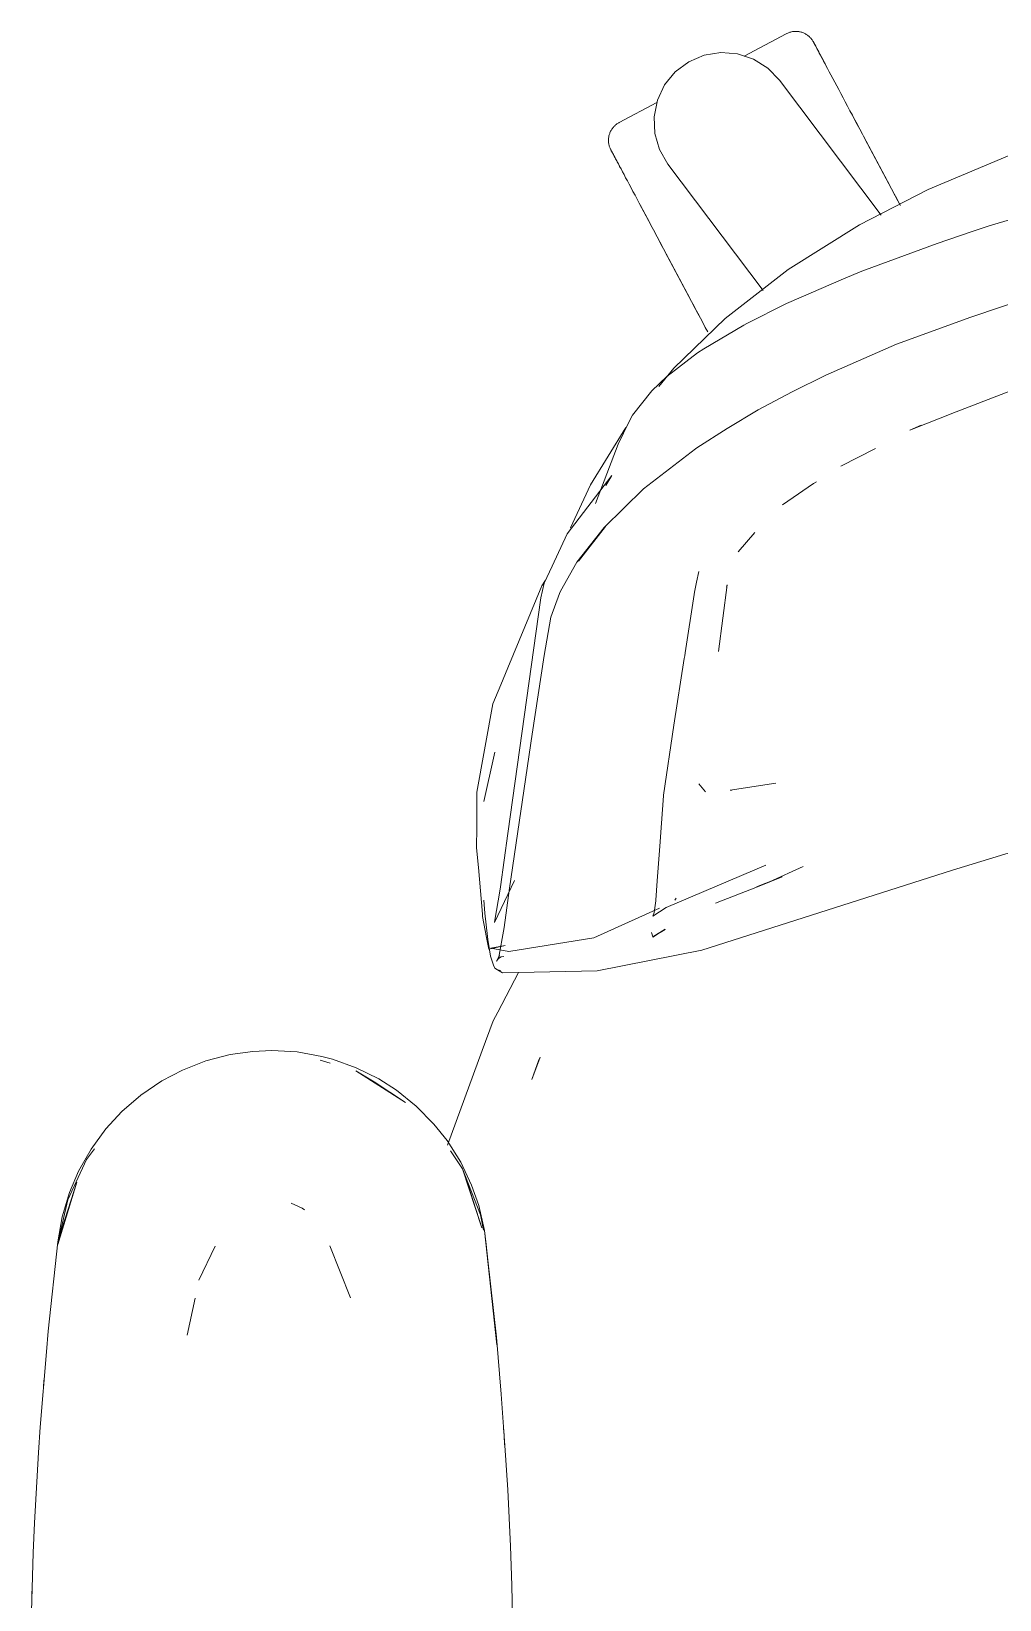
# Model space of a CAD drawing. Header units: millimetres. Extents: x 155927 to 317870, y -36033 to 97293.
# Drawn here: x 170503.6 to 170697.7, y 18467.3 to 18781.7 of the extents above; entities that cross this region are included whole.
import ezdxf

# ---------------------------------------------------------------- set-up
doc = ezdxf.new("R2010")
doc.units = ezdxf.units.MM
doc.header["$MEASUREMENT"] = 0
doc.layers.add('G-IMPT', color=8, linetype='CONTINUOUS', lineweight=9)
doc.layers.add('I-FURN', color=8, linetype='CONTINUOUS', lineweight=9)

msp = doc.modelspace()

# ---------------------------------------------------------------- linework, layer by layer
at = {"layer": 'G-IMPT'}
for p, q in [((170701.36, 18757.53), (170683.39, 18750.01)), ((170695.61, 18742.74), (170726.44, 18751.68)), ((170683.39, 18750.01), (170669.61, 18742.92)), ((170669.61, 18742.92), (170655.32, 18733.94)), ((170695.61, 18742.74), (170692, 18741.54)), ((170685.18, 18739.2), (170670.11, 18733.6)), ((170685.18, 18739.2), (170692, 18741.54)), ((170655.32, 18733.94), (170642.71, 18724.14)), ((170666.43, 18732.12), (170670.11, 18733.6)), ((170655.47, 18727.35), (170666.43, 18732.12)), ((170647.02, 18723.13), (170655.03, 18727.13)), ((170655.47, 18727.35), (170655.03, 18727.13)), ((170691.96, 18724.43), (170706.88, 18729.44)), ((170632.42, 18714.18), (170642.71, 18724.14)), ((170691.96, 18724.43), (170677.08, 18718.97)), ((170646.42, 18722.82), (170638.42, 18718.09)), ((170647.02, 18723.13), (170646.42, 18722.82)), ((170631, 18712.51), (170637.13, 18717.23)), ((170637.13, 18717.23), (170638.42, 18718.09)), ((170677.08, 18718.97), (170662.86, 18712.79)), ((170632.42, 18714.18), (170629.42, 18710.51)), ((170627.98, 18709.62), (170631, 18712.51)), ((170656.13, 18709.41), (170662.86, 18712.79)), ((170708.22, 18712.84), (170690.77, 18706.13)), ((170624.11, 18704.75), (170627.98, 18709.62)), ((170656.13, 18709.41), (170649.34, 18705.84)), ((170624.11, 18704.75), (170623.5, 18703.62)), ((170643.11, 18702.07), (170649.34, 18705.84)), ((170689.04, 18705.46), (170679.72, 18701.74)), ((170690.77, 18706.13), (170689.04, 18705.46)), ((170615.68, 18690.81), (170622.81, 18702.26)), ((170623.5, 18703.62), (170622.33, 18701.18)), ((170643.11, 18702.07), (170637.01, 18698.19)), ((170679.72, 18701.74), (170681.96, 18702.74)), ((170616.74, 18687.04), (170621.25, 18698.95)), ((170622.33, 18701.18), (170621.25, 18698.95)), ((170637.01, 18698.19), (170636.75, 18698.02)), ((170626.32, 18690), (170636.75, 18698.02)), ((170665.88, 18694.57), (170672.85, 18698.11)), ((170619.98, 18692.7), (170611.04, 18681)), ((170619.98, 18692.7), (170618.81, 18690.67)), ((170611.7, 18682.18), (170615.68, 18690.81)), ((170626.32, 18690), (170618.42, 18682.26)), ((170655.27, 18687.54), (170660.4, 18691.04)), ((170660.4, 18691.04), (170660.98, 18691.43)), ((170655.27, 18687.54), (170654.17, 18686.79)), ((170618.72, 18682.47), (170613.33, 18675.52)), ((170618.72, 18682.47), (170615.92, 18678.9)), ((170608, 18674.47), (170611.04, 18681)), ((170613, 18675.3), (170618.42, 18682.26)), ((170648.64, 18681.27), (170645.3, 18677.36)), ((170613.33, 18675.52), (170615.92, 18678.9)), ((170608, 18674.47), (170606.43, 18671.11)), ((170613, 18675.3), (170609.71, 18669.46)), ((170637.44, 18673.46), (170636.98, 18671.29)), ((170605.94, 18670.55), (170599.15, 18654.1)), ((170605.78, 18668.12), (170606.43, 18671.11)), ((170606.71, 18671.72), (170605.94, 18670.55)), ((170636.98, 18671.29), (170636.56, 18669.31)), ((170641.36, 18657.41), (170643.14, 18670.77)), ((170643.14, 18670.77), (170642.99, 18670.3)), ((170599.11, 18620.9), (170605.78, 18668.12)), ((170607.74, 18664.25), (170609.5, 18669.04)), ((170609.71, 18669.46), (170609.5, 18669.04)), ((170634.68, 18657.12), (170636.48, 18668.84)), ((170636.48, 18668.84), (170636.56, 18669.31)), ((170607.74, 18664.25), (170606.44, 18656.58)), ((170604.05, 18640.81), (170606.44, 18656.58)), ((170632.39, 18642.64), (170634.5, 18656)), ((170634.5, 18656), (170634.59, 18656.51)), ((170634.68, 18657.12), (170634.59, 18656.51)), ((170599.15, 18654.1), (170597.76, 18650.73)), ((170596.16, 18646.88), (170597.76, 18650.73)), ((170592.92, 18629.18), (170596.16, 18646.88)), ((170632.39, 18642.64), (170630.36, 18628.57)), ((170599.5, 18609.94), (170604.05, 18640.81)), ((170594.33, 18627.32), (170596.38, 18636.62)), ((170596.38, 18636.62), (170596.53, 18637.2)), ((170592.92, 18629.18), (170592.9, 18622.21)), ((170638.74, 18629.23), (170637.46, 18630.87)), ((170643.69, 18629.58), (170652.85, 18630.98)), ((170643.69, 18629.58), (170644.03, 18629.63)), ((170630.35, 18628.49), (170629.73, 18620.25)), ((170630.35, 18628.49), (170630.36, 18628.57)), ((170718.25, 18622.72), (170688.27, 18613.54)), ((170592.9, 18622.21), (170592.89, 18618.04)), ((170599.11, 18620.9), (170597.67, 18610.24)), ((170629.73, 18620.25), (170629.66, 18619.26)), ((170593.24, 18614.09), (170592.89, 18618.04)), ((170629.66, 18619.26), (170629.1, 18611.4)), ((170594.04, 18604.76), (170593.24, 18614.09)), ((170630.88, 18606.09), (170650.85, 18614.53)), ((170688.27, 18613.54), (170638.03, 18597.55)), ((170651.6, 18611.25), (170658.31, 18614.3)), ((170596.48, 18603.05), (170600.47, 18611.46)), ((170597.45, 18608.94), (170597.67, 18610.24)), ((170629.1, 18611.4), (170628.8, 18607.53)), ((170649.22, 18610.23), (170640.75, 18606.97)), ((170654.12, 18612.25), (170649.01, 18610.22)), ((170649.01, 18610.22), (170653.05, 18611.82)), ((170649.22, 18610.23), (170654.12, 18612.25)), ((170594.56, 18604.93), (170594.35, 18607.52)), ((170597.45, 18608.94), (170596.62, 18603.92)), ((170598.38, 18602.08), (170599.5, 18609.94)), ((170628.8, 18607.44), (170628.5, 18605.06)), ((170628.8, 18607.44), (170628.8, 18607.53)), ((170632.59, 18607.54), (170632.87, 18607.98)), ((170594.04, 18604.76), (170594.08, 18604.29)), ((170594.08, 18604.29), (170594.89, 18600.04)), ((170595.08, 18600.24), (170594.56, 18604.93)), ((170596.48, 18603.05), (170596.62, 18603.92)), ((170616.38, 18599.98), (170629.56, 18605.97)), ((170628.21, 18604.33), (170630.88, 18606.09)), ((170628.49, 18605.05), (170628.21, 18604.33)), ((170628.49, 18605.05), (170628.5, 18605.06)), ((170597.28, 18595.82), (170598.38, 18602.08)), ((170627.91, 18601.06), (170628.18, 18600.19)), ((170630.67, 18601.71), (170628.18, 18600.19)), ((170628.18, 18600.19), (170630.65, 18601.68)), ((170628.2, 18600.13), (170630.67, 18601.71)), ((170594.89, 18600.04), (170595.34, 18597.72)), ((170595.15, 18599.63), (170595.08, 18600.24)), ((170595.15, 18599.63), (170595.69, 18596.35)), ((170598.62, 18598.44), (170595.34, 18597.72)), ((170598.62, 18598.44), (170595.75, 18597.95)), ((170595.75, 18597.95), (170599.33, 18597.27)), ((170616.38, 18599.98), (170599.33, 18597.27)), ((170617.08, 18593.35), (170638.03, 18597.55)), ((170628.2, 18600.13), (170628.18, 18600.19)), ((170596.24, 18594.49), (170595.69, 18596.35)), ((170596.24, 18594.49), (170596.56, 18593.95)), ((170597.45, 18596.44), (170596.89, 18595.34)), ((170597.28, 18595.84), (170596.89, 18595.34)), ((170597.45, 18596.44), (170597.28, 18595.82)), ((170597.28, 18595.84), (170597.82, 18596.16)), ((170598.32, 18596.24), (170597.82, 18596.16)), ((170596.56, 18593.95), (170597.05, 18593.58)), ((170598.09, 18592.97), (170597.05, 18593.58)), ((170597.68, 18593.45), (170597.05, 18593.58)), ((170597.05, 18593.58), (170597.13, 18593.55)), ((170597.68, 18593.45), (170597.13, 18593.55)), ((170601.28, 18593.03), (170597.14, 18585.13)), ((170617.08, 18593.35), (170598.09, 18592.97)), ((170597.14, 18585.13), (170596.21, 18583.37)), ((170594.02, 18577.4), (170596.21, 18583.37)), ((170543.51, 18576.6), (170538.64, 18575.33)), ((170543.51, 18576.6), (170548.02, 18577.24)), ((170551.87, 18577.42), (170548.02, 18577.24)), ((170551.87, 18577.42), (170556.91, 18577.12)), ((170556.91, 18577.12), (170561.85, 18576.24)), ((170561.85, 18576.24), (170563.98, 18575.68)), ((170568.76, 18573.97), (170563.98, 18575.68)), ((170587.08, 18558.46), (170594.02, 18577.4)), ((170605.62, 18576.1), (170603.98, 18571.63)), ((170605.62, 18576.1), (170605.36, 18575.51)), ((170529.76, 18571.31), (170533.93, 18573.5)), ((170533.93, 18573.5), (170538.64, 18575.33)), ((170563.55, 18574.88), (170561.52, 18575.5)), ((170568.66, 18573.32), (170572.34, 18571.16)), ((170568.66, 18573.32), (170578.61, 18567)), ((170568.76, 18573.97), (170573.27, 18571.72)), ((170603.98, 18571.63), (170605.36, 18575.51)), ((170529.76, 18571.31), (170525.6, 18568.48)), ((170572.34, 18571.16), (170578.61, 18567)), ((170573.27, 18571.72), (170576.81, 18569.46)), ((170580.79, 18566.27), (170576.81, 18569.46)), ((170525.6, 18568.48), (170521.76, 18565.16)), ((170580.79, 18566.27), (170584.34, 18562.66)), ((170518.59, 18561.72), (170521.76, 18565.16)), ((170518.59, 18561.72), (170515.6, 18557.64)), ((170584.34, 18562.66), (170586.96, 18559.36)), ((170513.09, 18553.2), (170515.6, 18557.64)), ((170516.29, 18557.68), (170514.7, 18555.57)), ((170589.69, 18555.03), (170586.96, 18559.36)), ((170590.08, 18553.71), (170587.66, 18557.29)), ((170510.96, 18547.51), (170514.7, 18555.57)), ((170589.69, 18555.03), (170591.88, 18550.45)), ((170593.69, 18544.49), (170590.08, 18553.71)), ((170590.08, 18553.71), (170590.99, 18551)), ((170590.08, 18553.71), (170593.9, 18541.85)), ((170508.91, 18538.54), (170512.75, 18551)), ((170512.75, 18551), (170509.83, 18541.85)), ((170513.09, 18553.2), (170511.28, 18548.96)), ((170590.99, 18551), (170593.9, 18541.85)), ((170591.88, 18550.45), (170593.33, 18546.32)), ((170510.96, 18547.51), (170509.04, 18539.1)), ((170511.28, 18548.96), (170509.81, 18544.1)), ((170508.91, 18539.05), (170509.81, 18544.1)), ((170555.69, 18546.8), (170557.91, 18545.79)), ((170557.91, 18545.79), (170558.36, 18545.49)), ((170594.48, 18541.36), (170593.33, 18546.32)), ((170594.27, 18541.43), (170593.69, 18544.49)), ((170508.91, 18538.54), (170509.83, 18541.85)), ((170594.48, 18541.36), (170596.94, 18518.4)), ((170594.48, 18541.36), (170594.82, 18538.54)), ((170594.48, 18541.36), (170596.84, 18519.92)), ((170507.01, 18521.13), (170508.91, 18539.05)), ((170540.49, 18538.17), (170537.22, 18531.39)), ((170567.58, 18527.84), (170563.44, 18538.26)), ((170596.94, 18518.4), (170594.82, 18538.54)), ((170534.88, 18520.34), (170536.46, 18527.77)), ((170506.66, 18517), (170507.01, 18521.13)), ((170596.84, 18519.92), (170597.82, 18508.52)), ((170505.42, 18501.94), (170506.66, 18517)), ((170506.07, 18510.12), (170506.23, 18511.8)), ((170598.55, 18498.23), (170597.82, 18508.52)), ((170505.42, 18501.94), (170505.09, 18496.85)), ((170598.41, 18500.28), (170598.28, 18501.69)), ((170598.41, 18500.28), (170598.5, 18498.37)), ((170598.55, 18498.23), (170599.11, 18489.36)), ((170505.09, 18496.85), (170504.28, 18482.71)), ((170599.65, 18478.06), (170599.11, 18489.36)), ((170504.03, 18476.69), (170504.28, 18482.71)), ((170504.03, 18476.69), (170503.64, 18464.93)), ((170599.65, 18478.06), (170599.94, 18470.18)), ((170503.89, 18471.8), (170503.78, 18469.87)), ((170503.78, 18469.87), (170503.76, 18468.37)), ((170600.24, 18457.87), (170599.94, 18470.18))]:
    msp.add_line(p, q, dxfattribs=at)
at = {"layer": 'I-FURN'}
for p, q in [((170654.95, 18781.23), (170646.54, 18776.76)), ((170654.95, 18781.23), (170655.1, 18781.3)), ((170655.1, 18781.3), (170655.24, 18781.37)), ((170655.24, 18781.37), (170655.39, 18781.43)), ((170655.39, 18781.43), (170655.54, 18781.48)), ((170655.54, 18781.48), (170655.7, 18781.53)), ((170655.7, 18781.53), (170655.85, 18781.57)), ((170655.85, 18781.57), (170656.01, 18781.61)), ((170656.01, 18781.61), (170656.17, 18781.64)), ((170656.17, 18781.64), (170656.33, 18781.67)), ((170656.33, 18781.67), (170656.49, 18781.68)), ((170656.49, 18781.68), (170656.65, 18781.69)), ((170656.65, 18781.69), (170656.81, 18781.7)), ((170656.81, 18781.7), (170656.97, 18781.7)), ((170656.97, 18781.7), (170657.13, 18781.69)), ((170657.13, 18781.69), (170657.29, 18781.67)), ((170657.29, 18781.67), (170657.45, 18781.65)), ((170657.45, 18781.65), (170657.61, 18781.63)), ((170657.61, 18781.63), (170657.77, 18781.59)), ((170657.77, 18781.59), (170657.92, 18781.55)), ((170657.92, 18781.55), (170658.08, 18781.51)), ((170658.08, 18781.51), (170658.23, 18781.45)), ((170658.23, 18781.45), (170658.38, 18781.39)), ((170658.38, 18781.39), (170658.53, 18781.33)), ((170658.53, 18781.33), (170658.67, 18781.26)), ((170658.67, 18781.26), (170658.82, 18781.18)), ((170658.82, 18781.18), (170658.96, 18781.1)), ((170658.96, 18781.1), (170659.09, 18781.01)), ((170659.09, 18781.01), (170659.22, 18780.92)), ((170659.22, 18780.92), (170659.35, 18780.82)), ((170659.35, 18780.82), (170659.48, 18780.72)), ((170659.48, 18780.72), (170659.6, 18780.61)), ((170659.6, 18780.61), (170659.71, 18780.5)), ((170659.71, 18780.5), (170659.82, 18780.38)), ((170659.82, 18780.38), (170659.93, 18780.26)), ((170659.93, 18780.26), (170660.03, 18780.14)), ((170660.03, 18780.14), (170660.13, 18780.01)), ((170660.13, 18780.01), (170660.22, 18779.88)), ((170660.22, 18779.88), (170660.3, 18779.74)), ((170635.4, 18775.6), (170638.5, 18776.93)), ((170638.5, 18776.93), (170641.83, 18777.47)), ((170641.83, 18777.47), (170645.19, 18777.21)), ((170645.19, 18777.21), (170648.39, 18776.14)), ((170660.3, 18779.74), (170660.38, 18779.6)), ((170660.38, 18779.6), (170660.4, 18779.56)), ((170660.4, 18779.56), (170660.41, 18779.54)), ((170660.41, 18779.55), (170660.4, 18779.56)), ((170660.43, 18779.51), (170660.41, 18779.55)), ((170660.41, 18779.54), (170660.45, 18779.48)), ((170660.47, 18779.43), (170660.43, 18779.51)), ((170660.45, 18779.48), (170660.5, 18779.38)), ((170660.54, 18779.31), (170660.47, 18779.43)), ((170660.5, 18779.38), (170660.57, 18779.24)), ((170660.62, 18779.15), (170660.54, 18779.31)), ((170660.57, 18779.24), (170660.67, 18779.06)), ((170660.73, 18778.95), (170660.62, 18779.15)), ((170660.67, 18779.06), (170660.79, 18778.84)), ((170660.86, 18778.71), (170660.73, 18778.95)), ((170660.79, 18778.84), (170660.92, 18778.58)), ((170661.01, 18778.43), (170660.86, 18778.71)), ((170660.92, 18778.58), (170661.08, 18778.28)), ((170661.18, 18778.11), (170661.01, 18778.43)), ((170661.08, 18778.28), (170661.26, 18777.95)), ((170661.36, 18777.75), (170661.18, 18778.11)), ((170661.26, 18777.95), (170661.46, 18777.58)), ((170661.57, 18777.36), (170661.36, 18777.75)), ((170661.46, 18777.58), (170661.68, 18777.17)), ((170661.8, 18776.93), (170661.57, 18777.36)), ((170661.68, 18777.17), (170661.91, 18776.72)), ((170662.05, 18776.46), (170661.8, 18776.93)), ((170661.91, 18776.72), (170662.17, 18776.24)), ((170632.7, 18773.57), (170635.4, 18775.6)), ((170648.39, 18776.14), (170651.24, 18774.34)), ((170651.24, 18774.34), (170653.58, 18771.91)), ((170662.32, 18775.96), (170662.05, 18776.46)), ((170662.17, 18776.24), (170662.44, 18775.72)), ((170662.6, 18775.43), (170662.32, 18775.96)), ((170662.44, 18775.72), (170662.74, 18775.17)), ((170662.9, 18774.86), (170662.6, 18775.43)), ((170662.74, 18775.17), (170663.05, 18774.59)), ((170663.22, 18774.26), (170662.9, 18774.86)), ((170663.56, 18773.62), (170663.22, 18774.26)), ((170663.91, 18772.96), (170663.56, 18773.62)), ((170629.13, 18767.91), (170630.57, 18770.95)), ((170630.57, 18770.95), (170632.7, 18773.57)), ((170653.58, 18771.91), (170673.98, 18744.85)), ((170664.28, 18772.27), (170663.91, 18772.96)), ((170664.67, 18771.54), (170664.28, 18772.27)), ((170665.06, 18770.79), (170664.67, 18771.54)), ((170665.48, 18770.02), (170665.06, 18770.79)), ((170629.04, 18767.45), (170621.45, 18763.42)), ((170628.46, 18764.6), (170629.13, 18767.91)), ((170665.9, 18769.22), (170665.48, 18770.02)), ((170666.34, 18768.39), (170665.9, 18769.22)), ((170666.79, 18767.55), (170666.34, 18768.39)), ((170667.25, 18766.68), (170666.79, 18767.55)), ((170628.6, 18761.23), (170628.46, 18764.6)), ((170667.72, 18765.79), (170667.25, 18766.68)), ((170668.21, 18764.88), (170667.72, 18765.79)), ((170667.95, 18765.38), (170668.43, 18764.46)), ((170668.7, 18763.96), (170668.21, 18764.88)), ((170668.43, 18764.46), (170668.93, 18763.53)), ((170619.46, 18760.94), (170619.51, 18761.09)), ((170619.51, 18761.09), (170619.56, 18761.24)), ((170619.56, 18761.24), (170619.62, 18761.39)), ((170619.62, 18761.39), (170619.68, 18761.54)), ((170619.68, 18761.54), (170619.75, 18761.69)), ((170619.75, 18761.69), (170619.83, 18761.83)), ((170619.83, 18761.83), (170619.91, 18761.97)), ((170619.91, 18761.97), (170620, 18762.1)), ((170620, 18762.1), (170620.09, 18762.24)), ((170620.09, 18762.24), (170620.19, 18762.36)), ((170620.19, 18762.36), (170620.29, 18762.49)), ((170620.29, 18762.49), (170620.4, 18762.61)), ((170620.4, 18762.61), (170620.51, 18762.72)), ((170620.51, 18762.72), (170620.63, 18762.83)), ((170620.63, 18762.83), (170620.75, 18762.94)), ((170620.75, 18762.94), (170620.88, 18763.04)), ((170620.88, 18763.04), (170621.01, 18763.14)), ((170621.01, 18763.14), (170621.14, 18763.23)), ((170621.14, 18763.23), (170621.28, 18763.31)), ((170621.28, 18763.31), (170621.42, 18763.39)), ((170621.42, 18763.39), (170621.45, 18763.42)), ((170629.54, 18757.99), (170628.6, 18761.23)), ((170669.2, 18763.02), (170668.7, 18763.96)), ((170668.93, 18763.53), (170669.43, 18762.59)), ((170669.7, 18762.07), (170669.2, 18763.02)), ((170669.43, 18762.59), (170669.94, 18761.63)), ((170670.21, 18761.11), (170669.7, 18762.07)), ((170669.94, 18761.63), (170670.45, 18760.66)), ((170670.73, 18760.13), (170670.21, 18761.11)), ((170619.32, 18759.98), (170619.33, 18760.14)), ((170619.32, 18759.82), (170619.32, 18759.98)), ((170619.32, 18759.66), (170619.32, 18759.82)), ((170619.33, 18759.5), (170619.32, 18759.66)), ((170619.33, 18760.14), (170619.34, 18760.3)), ((170619.35, 18759.34), (170619.33, 18759.5)), ((170619.34, 18760.3), (170619.36, 18760.46)), ((170619.37, 18759.18), (170619.35, 18759.34)), ((170619.36, 18760.46), (170619.39, 18760.62)), ((170619.4, 18759.02), (170619.37, 18759.18)), ((170619.39, 18760.62), (170619.42, 18760.78)), ((170619.44, 18758.87), (170619.4, 18759.02)), ((170619.42, 18760.78), (170619.46, 18760.94)), ((170619.48, 18758.71), (170619.44, 18758.87)), ((170619.53, 18758.56), (170619.48, 18758.71)), ((170619.59, 18758.4), (170619.53, 18758.56)), ((170619.65, 18758.26), (170619.59, 18758.4)), ((170619.71, 18758.11), (170619.65, 18758.26)), ((170619.79, 18757.96), (170619.71, 18758.11)), ((170619.81, 18757.92), (170619.79, 18757.96)), ((170619.79, 18757.96), (170619.79, 18757.96)), ((170619.79, 18757.96), (170619.8, 18757.94)), ((170619.8, 18757.94), (170619.83, 18757.88)), ((170619.86, 18757.84), (170619.81, 18757.92)), ((170619.83, 18757.88), (170619.88, 18757.78)), ((170631.23, 18755.07), (170629.54, 18757.99)), ((170670.45, 18760.66), (170670.97, 18759.68)), ((170671.25, 18759.15), (170670.73, 18760.13)), ((170670.97, 18759.68), (170671.5, 18758.7)), ((170671.78, 18758.16), (170671.25, 18759.15)), ((170671.5, 18758.7), (170672.03, 18757.7)), ((170672.31, 18757.16), (170671.78, 18758.16)), ((170619.92, 18757.71), (170619.86, 18757.84)), ((170619.88, 18757.78), (170619.96, 18757.64)), ((170620.01, 18757.55), (170619.92, 18757.71)), ((170619.96, 18757.64), (170620.05, 18757.46)), ((170620.11, 18757.35), (170620.01, 18757.55)), ((170620.05, 18757.46), (170620.17, 18757.24)), ((170620.24, 18757.11), (170620.11, 18757.35)), ((170620.17, 18757.24), (170620.31, 18756.99)), ((170620.39, 18756.83), (170620.24, 18757.11)), ((170620.31, 18756.99), (170620.47, 18756.69)), ((170620.56, 18756.51), (170620.39, 18756.83)), ((170620.47, 18756.69), (170620.64, 18756.35)), ((170620.75, 18756.16), (170620.56, 18756.51)), ((170620.64, 18756.35), (170620.84, 18755.98)), ((170620.96, 18755.76), (170620.75, 18756.16)), ((170620.84, 18755.98), (170621.06, 18755.57)), ((170621.19, 18755.33), (170620.96, 18755.76)), ((170621.06, 18755.57), (170621.3, 18755.12)), ((170621.43, 18754.87), (170621.19, 18755.33)), ((170621.3, 18755.12), (170621.55, 18754.64)), ((170621.7, 18754.37), (170621.43, 18754.87)), ((170650.31, 18729.75), (170631.23, 18755.07)), ((170672.03, 18757.7), (170672.56, 18756.7)), ((170672.84, 18756.16), (170672.31, 18757.16)), ((170672.56, 18756.7), (170673.09, 18755.7)), ((170673.38, 18755.16), (170672.84, 18756.16)), ((170673.09, 18755.7), (170673.62, 18754.69)), ((170673.91, 18754.15), (170673.38, 18755.16)), ((170621.55, 18754.64), (170621.83, 18754.13)), ((170621.98, 18753.83), (170621.7, 18754.37)), ((170621.83, 18754.13), (170622.12, 18753.57)), ((170622.29, 18753.26), (170621.98, 18753.83)), ((170622.12, 18753.57), (170622.43, 18752.99)), ((170622.43, 18752.99), (170622.76, 18752.37)), ((170622.76, 18752.37), (170623.1, 18751.73)), ((170623.1, 18751.73), (170623.46, 18751.05)), ((170673.62, 18754.69), (170674.16, 18753.69)), ((170674.45, 18753.15), (170673.91, 18754.15)), ((170674.16, 18753.69), (170674.69, 18752.69)), ((170674.98, 18752.14), (170674.45, 18753.15)), ((170674.69, 18752.69), (170675.23, 18751.68)), ((170675.51, 18751.14), (170674.98, 18752.14)), ((170675.23, 18751.68), (170675.76, 18750.69)), ((170623.46, 18751.05), (170623.84, 18750.34)), ((170623.84, 18750.34), (170624.23, 18749.61)), ((170624.23, 18749.61), (170624.64, 18748.84)), ((170624.64, 18748.84), (170625.06, 18748.06)), ((170676.04, 18750.15), (170675.51, 18751.14)), ((170675.76, 18750.69), (170676.28, 18749.7)), ((170676.57, 18749.16), (170676.04, 18750.15)), ((170676.28, 18749.7), (170676.81, 18748.71)), ((170677.09, 18748.18), (170676.57, 18749.16)), ((170676.81, 18748.71), (170677.32, 18747.74)), ((170625.06, 18748.06), (170625.49, 18747.24)), ((170625.49, 18747.24), (170625.93, 18746.41)), ((170626.18, 18745.95), (170625.73, 18746.8)), ((170625.93, 18746.41), (170626.39, 18745.55)), ((170626.64, 18745.08), (170626.18, 18745.95)), ((170626.39, 18745.55), (170626.85, 18744.68)), ((170677.6, 18747.22), (170677.09, 18748.18)), ((170677.32, 18747.74), (170677.84, 18746.77)), ((170627.11, 18744.19), (170626.64, 18745.08)), ((170626.85, 18744.68), (170627.33, 18743.78)), ((170627.59, 18743.29), (170627.11, 18744.19)), ((170627.33, 18743.78), (170627.82, 18742.87)), ((170628.08, 18742.37), (170627.59, 18743.29)), ((170627.82, 18742.87), (170628.31, 18741.94)), ((170628.58, 18741.43), (170628.08, 18742.37)), ((170628.31, 18741.94), (170628.81, 18740.99)), ((170629.09, 18740.48), (170628.58, 18741.43)), ((170628.81, 18740.99), (170629.32, 18740.03)), ((170629.6, 18739.51), (170629.09, 18740.48)), ((170629.32, 18740.03), (170629.84, 18739.07)), ((170630.12, 18738.54), (170629.6, 18739.51)), ((170629.84, 18739.07), (170630.36, 18738.09)), ((170630.64, 18737.56), (170630.12, 18738.54)), ((170630.36, 18738.09), (170630.88, 18737.1)), ((170631.17, 18736.56), (170630.64, 18737.56)), ((170630.88, 18737.1), (170631.41, 18736.11)), ((170631.7, 18735.57), (170631.17, 18736.56)), ((170631.41, 18736.11), (170631.94, 18735.11)), ((170632.23, 18734.57), (170631.7, 18735.57)), ((170631.94, 18735.11), (170632.47, 18734.1)), ((170632.76, 18733.56), (170632.23, 18734.57)), ((170632.47, 18734.1), (170633.01, 18733.1)), ((170633.3, 18732.56), (170632.76, 18733.56)), ((170633.01, 18733.1), (170633.54, 18732.09)), ((170633.83, 18731.55), (170633.3, 18732.56)), ((170633.54, 18732.09), (170634.08, 18731.09)), ((170634.36, 18730.55), (170633.83, 18731.55)), ((170634.08, 18731.09), (170634.61, 18730.09)), ((170634.9, 18729.55), (170634.36, 18730.55)), ((170634.61, 18730.09), (170635.14, 18729.09)), ((170635.42, 18728.56), (170634.9, 18729.55)), ((170635.14, 18729.09), (170635.67, 18728.1)), ((170635.95, 18727.57), (170635.42, 18728.56)), ((170635.67, 18728.1), (170636.19, 18727.12)), ((170636.47, 18726.59), (170635.95, 18727.57)), ((170636.19, 18727.12), (170636.71, 18726.14)), ((170636.99, 18725.62), (170636.47, 18726.59)), ((170636.71, 18726.14), (170637.22, 18725.18)), ((170637.49, 18724.66), (170636.99, 18725.62)), ((170637.22, 18725.18), (170637.73, 18724.23)), ((170638, 18723.72), (170637.49, 18724.66)), ((170637.73, 18724.23), (170638.22, 18723.29)), ((170638.49, 18722.79), (170638, 18723.72)), ((170638.22, 18723.29), (170638.72, 18722.37)), ((170638.98, 18721.88), (170638.49, 18722.79)), ((170638.72, 18722.37), (170639.2, 18721.46))]:
    msp.add_line(p, q, dxfattribs=at)

doc.saveas('drawing.dxf')
